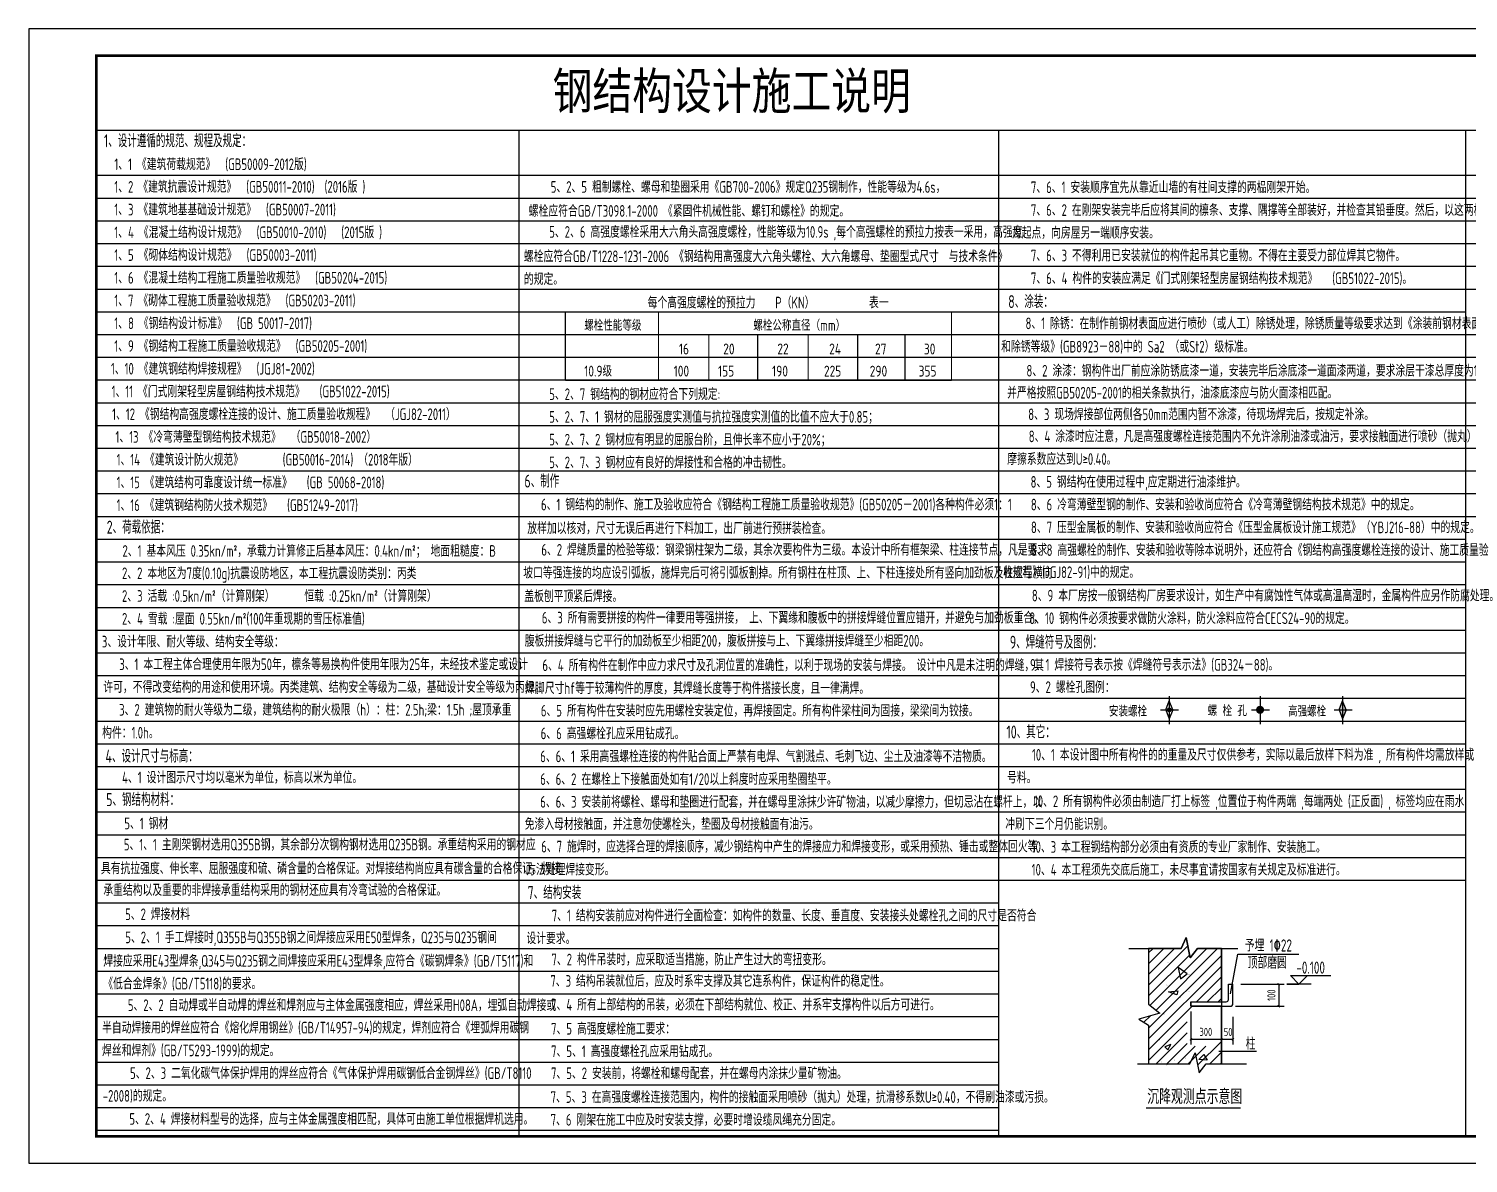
# Model space of a CAD drawing. Extents: x 32461 to 372567, y -698896 to 182569.
# Drawn here: x 74273 to 127574, y 56658 to 98658 of the extents above; entities that cross this region are included whole.
import ezdxf
from ezdxf.enums import TextEntityAlignment as Align

# ---------------------------------------------------------------- set-up
doc = ezdxf.new("R2010")
doc.units = 0
doc.header["$LTSCALE"] = 1000
doc.header["$MEASUREMENT"] = 0
doc.layers.get('0').update_dxf_attribs({"linetype": 'CONTINUOUS'})
for name, color, linetype in [('JZSM', 7, 'CONTINUOUS'), ('mb-标准层', 7, 'CONTINUOUS'), ('PUB_TITLE', 4, 'CONTINUOUS'), ('S1', 2, 'CONTINUOUS'), ('TEXT', 7, 'CONTINUOUS'), ('底线', 250, 'CONTINUOUS')]:
    doc.layers.add(name, color=color, linetype=linetype)
doc.styles.add('-黑体', font='simhei.ttf')
doc.styles.add('CPX', font='atssdeng.shx', dxfattribs={"width": 0.8, "bigfont": 'atssdchn.shx'})
doc.styles.add('HZS', font='atssdeng.shx', dxfattribs={"width": 0.7, "bigfont": 'atssdchn.shx'})
doc.styles.add('HZTXT', font='tssdeng.shx', dxfattribs={"bigfont": 'tssdchn.shx'})
doc.styles.add('LU', font='tssdeng.shx', dxfattribs={"width": 0.8, "bigfont": 'hztxt.shx'})
doc.styles.add('TSSD_DIMENSION', font='Tssdeng.shx', dxfattribs={"width": 0.8, "bigfont": 'hztxt.shx'})
doc.styles.add('TSSD_Label', font='tssdeng.shx', dxfattribs={"width": 0.6, "bigfont": 'hztxt.shx'})

# ---------------------------------------------------------------- blocks, each defined once
blk = doc.blocks.new('_ArchTick')
at = {"color": 0, "linetype": 'ByBlock', "const_width": 0.4}
blk.add_lwpolyline([(-0.5, -0.5), (0.5, 0.5)], dxfattribs=at)

msp = doc.modelspace()

# ---------------------------------------------------------------- hatches: boundary and pattern name
h = msp.add_hatch(color=256)
h.paths.add_polyline_path([(122922.2, 73779.6), (122922.2, 73444.1), (123051.3, 73444.1)])
h.paths.add_polyline_path([(122922.2, 73779.6), (122793.2, 73444.1), (122922.2, 73444.1)])
h.paths.add_polyline_path([(122922.2, 73444.1), (122793.2, 73444.1), (122922.2, 73108.6)])
h.paths.add_polyline_path([(123051.3, 73444.1), (122922.2, 73444.1), (122922.2, 73108.6)])

# ---------------------------------------------------------------- linework, layer by layer
at = {"color": 7}
for p, q in [((115001.2, 64603.6), (116946, 64603.6)), ((115739.2, 63247.6), (117195.3, 64703.7)), ((115739.2, 64603.6), (115739.2, 62548)), ((115739.2, 64603.6), (115739.2, 62548)), ((115739.2, 63645.3), (116697.5, 64603.6)), ((115739.2, 64440.8), (115902, 64603.6)), ((115739.2, 64043.1), (116299.7, 64603.6)), ((116946, 64603.6), (115739.2, 64603.6)), ((115792.5, 62505.4), (117890.7, 64603.6)), ((116013.7, 62328.9), (118288.5, 64603.6)), ((116946, 64603.6), (117133, 65014.8)), ((117133, 65014.8), (116946, 64603.6)), ((117133, 65014.8), (117282.6, 64267.2)), ((117282.6, 64267.2), (117133, 65014.8)), ((117282.6, 64267.2), (117544.4, 64603.6)), ((117544.4, 64603.6), (117282.6, 64267.2)), ((117544.4, 64603.6), (119040.4, 64603.6)), ((118432.5, 64603.6), (117544.4, 64603.6)), ((118432.5, 64603.6), (118432.5, 60339.6)), ((118432.5, 62637.7), (118432.5, 64603.6)), ((115739.2, 62849.9), (117261.6, 64372.2)), ((115739.2, 61656.6), (118432.5, 64349.9)), ((118771.2, 62930.2), (119038.1, 64395.7)), ((119038.1, 64395.7), (121300.6, 64395.7)), ((115739.2, 61258.9), (118432.5, 63952.2)), ((117161.6, 63671.8), (116834.8, 63907.7)), ((116834.8, 63907.7), (116925.6, 63490.4)), ((116925.6, 63490.4), (117161.6, 63671.8)), ((117515.8, 62637.7), (118432.5, 63554.4)), ((116471.6, 63000.4), (116816.6, 63036.7)), ((116780.3, 62891.5), (116471.6, 63000.4)), ((116816.6, 63036.7), (116780.3, 62891.5)), ((117913.5, 62637.7), (118432.5, 63156.7)), ((118694.3, 63287.8), (118863, 63287.8)), ((118694.3, 62716.4), (118694.3, 63287.8)), ((118863, 62581.4), (118863, 63287.8)), ((119150.2, 63287.8), (120757, 63287.8)), ((120557, 63287.8), (120557, 62468.9)), ((115739.2, 62548), (116160.6, 62211.6)), ((115739.2, 62548), (116160.6, 62211.6)), ((115739.2, 60861.1), (117347, 62468.9)), ((117307.5, 62637.7), (117307.5, 62468.9)), ((117307.5, 62468.9), (117307.5, 62637.7)), ((117307.5, 62637.7), (118615.5, 62637.7)), ((117307.5, 62637.7), (118432.5, 62637.7)), ((117307.5, 62468.9), (118750.5, 62468.9)), ((118432.5, 62468.9), (117307.5, 62468.9)), ((118311.3, 62637.7), (118432.5, 62758.9)), ((118432.5, 60339.6), (118432.5, 62468.9)), ((118950.5, 62468.9), (120757, 62468.9)), ((116160.6, 62211.6), (115375.2, 61987.3)), ((116160.6, 62211.6), (115375.2, 61987.3)), ((115375.2, 61987.3), (115739.2, 61763.1)), ((115375.2, 61987.3), (115739.2, 61763.1)), ((115559, 61874.1), (115790.9, 62106)), ((115739.2, 60463.4), (117162.7, 61886.8)), ((117307.5, 62268.9), (117307.5, 61050.7)), ((118432.5, 62268.9), (118432.5, 61050.7)), ((118863, 62083.6), (118863, 61050.7)), ((115739.2, 61763.1), (115739.2, 60339.6)), ((115739.2, 61763.1), (115739.2, 60339.6)), ((116013.2, 60339.6), (117162.7, 61489.1)), ((116562.4, 61058.8), (116344.5, 60968.1)), ((116344.5, 60968.1), (116453.4, 60859.2)), ((116410.9, 60339.6), (117162.7, 61091.3)), ((116453.4, 60859.2), (116562.4, 61058.8)), ((116808.7, 60339.6), (117462.4, 60993.3)), ((117206.4, 60339.6), (117860.2, 60993.3)), ((117307.5, 61250.7), (118432.5, 61250.7)), ((117550.8, 60286.3), (118432.5, 61167.9)), ((118001.9, 60339.6), (118432.5, 60770.2)), ((119731.2, 60797.4), (118343.9, 60797.4)), ((118432.5, 61250.7), (118863, 61250.7)), ((115326.1, 60339.6), (117270.9, 60339.6)), ((116064.1, 60339.6), (117270.9, 60339.6)), ((117270.9, 60339.6), (117457.9, 60750.7)), ((117270.9, 60339.6), (117457.9, 60750.7)), ((117457.9, 60750.7), (117607.5, 60003.2)), ((117457.9, 60750.7), (117607.5, 60003.2)), ((117597.4, 60496.3), (117779, 60677.7)), ((117906.1, 60478.1), (117597.4, 60496.3)), ((117607.5, 60003.2), (117869.3, 60339.6)), ((117607.5, 60003.2), (117869.3, 60339.6)), ((117779, 60677.7), (117906.1, 60478.1)), ((117869.3, 60339.6), (119365.3, 60339.6)), ((118399.7, 60339.6), (118432.5, 60372.4))]:
    msp.add_line(p, q, dxfattribs=at)
at = {"color": 3}
msp.add_line((118432.5, 61971.1), (118432.5, 61050.7), dxfattribs=at)
for points, const_width in [([(94140.2, 88169.6), (108443.9, 88169.6)], 40.2), ([(94140.2, 88169.6), (94140.2, 85644.2)], 40.2), ([(97590.9, 88169.6), (97590.9, 85644.2)], 40.2), ([(108443.9, 88169.6), (108443.9, 85644.2)], 40.2), ([(94140.2, 87327.8), (108443.9, 87327.8)], 40.2), ([(94140.2, 86486), (108443.9, 86486)], 40.2), ([(94140.2, 85644.2), (108443.9, 85644.2)], 40.2), ([(115637.4, 58696.6), (119149.7, 58696.6)], 50)]:
    msp.add_lwpolyline(points, dxfattribs=dict(const_width=const_width))
at = {"color": 7}
for points in [[(118432.5, 60339.6), (118432.5, 62468.9), (117307.5, 62468.9), (117307.5, 62637.7), (118432.5, 62637.7), (118432.5, 64603.6), (117544.4, 64603.6), (117282.6, 64267.2), (117133, 65014.8), (116946, 64603.6), (115739.2, 64603.6), (115739.2, 62548), (116160.6, 62211.6), (115375.2, 61987.3), (115739.2, 61763.1), (115739.2, 60339.6)], [(121757, 63287.8), (120857, 63287.8), (121307, 63287.8), (121625.2, 63606), (121307, 63287.8), (120988.8, 63606), (122488.8, 63606)]]:
    msp.add_lwpolyline(points, dxfattribs=at)
at = {"color": 7, "const_width": 11.2}
for points in [[(116447.8, 64089.2, 1), (116459.1, 64089.2, 1)], [(116393.3, 63490.4, 1), (116404.6, 63490.4, 1)], [(117228.6, 63653.7, 1), (117239.9, 63653.7, 1)], [(116411.5, 63254.5, 1), (116422.7, 63254.5, 1)], [(117228.6, 63000.4, 1), (117239.9, 63000.4, 1)], [(116901.8, 62782.7, 1), (116913, 62782.7, 1)], [(116302.5, 62183.8, 1), (116313.8, 62183.8, 1)], [(116556.8, 61675.8, 1), (116568, 61675.8, 1)], [(116139.1, 61222.1, 1), (116150.4, 61222.1, 1)], [(116211.8, 60405.5, 1), (116223, 60405.5, 1)], [(116411.5, 60296.7, 1), (116422.7, 60296.7, 1)], [(116702, 60478.1, 1), (116713.3, 60478.1, 1)], [(117101.5, 60550.7, 1), (117112.8, 60550.7, 1)]]:
    msp.add_lwpolyline(points, format="xyb", close=True, dxfattribs=at)
at = {"color": 7}
for centre, radius in [((118615.5, 62716.4), 78.8), ((118750.5, 62581.4), 112.5)]:
    msp.add_arc(centre, radius, 270, 0, dxfattribs=at)
at = {"layer": 'JZSM'}
for p, q in [((116372.6, 73444.1), (116501.6, 73779.6)), ((116501.6, 73943.9), (116501.6, 72914)), ((116630.7, 73444.1), (116501.6, 73779.6)), ((119865.8, 73943.9), (119865.8, 72914)), ((122793.2, 73444.1), (122922.2, 73779.6)), ((122922.2, 73943.9), (122922.2, 72914)), ((123051.3, 73444.1), (122922.2, 73779.6)), ((116183.4, 73444.1), (116850.2, 73444.1)), ((116372.6, 73444.1), (116501.6, 73108.6)), ((116630.7, 73444.1), (116501.6, 73108.6)), ((119547.6, 73444.1), (120214.4, 73444.1)), ((122604, 73444.1), (123270.8, 73444.1)), ((122793.2, 73444.1), (122922.2, 73108.6)), ((123051.3, 73444.1), (122922.2, 73108.6))]:
    msp.add_line(p, q, dxfattribs=at)
at = {"layer": 'JZSM', "const_width": 40.2}
for points in [[(99455.4, 87327.8), (99455.4, 85644.2)], [(101264.2, 87327.8), (101264.2, 85644.2)], [(103128.7, 87327.8), (103128.7, 85644.2)], [(104965.4, 87327.8), (104965.4, 85644.2)], [(106718.6, 87327.8), (106718.6, 85644.2)]]:
    msp.add_lwpolyline(points, dxfattribs=at)
at = {"layer": 'JZSM'}
for points, const_width in [([(119791.6, 73444.1, 1), (119940.1, 73444.1, 1)], 148.4), ([(116457.1, 73444.1, 1), (116546.2, 73444.1, 1)], 89.1)]:
    msp.add_lwpolyline(points, format="xyb", close=True, dxfattribs=dict(at, const_width=const_width))
at = {"layer": 'PUB_TITLE'}
msp.add_lwpolyline([(74273.1, 56658.2), (148573.1, 56658.2), (148573.1, 98658.2), (74273.1, 98658.2)], close=True, dxfattribs=at)
at = {"layer": 'PUB_TITLE', "const_width": 100}
msp.add_lwpolyline([(76773.1, 57658.2), (147573.1, 57658.2), (147573.1, 97658.2), (76773.1, 97658.2)], close=True, dxfattribs=at)
at = {"layer": 'PUB_TITLE', "const_width": 50}
for points in [[(76773.1, 94904.1), (141563.8, 94904.1)], [(92420.1, 94904.1), (92420.1, 57658.2)], [(110186.1, 94904.1), (110186.1, 57658.2)], [(127477.4, 94904.1), (127477.4, 57658.2)]]:
    msp.add_lwpolyline(points, dxfattribs=at)
at = {"layer": '底线'}
for p, q in [((141563.8, 93220.5), (76773.1, 93220.5)), ((141563.8, 92378.7), (76773.1, 92378.7)), ((141563.8, 91536.9), (76773.1, 91536.9)), ((141563.8, 90695.1), (76773.1, 90695.1)), ((141563.8, 89853.3), (76773.1, 89853.3)), ((141563.8, 89011.4), (76773.1, 89011.4)), ((127477.4, 88169.6), (76773.1, 88169.6)), ((141563.8, 87327.8), (76773.1, 87327.8)), ((141563.8, 86486), (76773.1, 86486)), ((141563.8, 85644.2), (76773.1, 85644.2)), ((141563.8, 84802.4), (76773.1, 84802.4)), ((141563.8, 83960.6), (76773.1, 83960.6)), ((141563.8, 83118.8), (76773.1, 83118.8)), ((141563.8, 82277), (76773.1, 82277)), ((141563.8, 81435.2), (76773.1, 81435.2)), ((141563.8, 80593.4), (76773.1, 80593.4)), ((127477.4, 79751.6), (76773.1, 79751.6)), ((127477.4, 78909.8), (76773.1, 78909.8)), ((127477.4, 78068), (76773.1, 78068)), ((127477.4, 77226.2), (76773.1, 77226.2)), ((127477.4, 76384.4), (76773.1, 76384.4)), ((127477.4, 75542.6), (76773.1, 75542.6)), ((127477.4, 74700.8), (76773.1, 74700.8)), ((127477.4, 73859), (76773.1, 73859)), ((127477.4, 73017.2), (76773.1, 73017.2)), ((127477.4, 72175.4), (76773.1, 72175.4)), ((127477.4, 71333.6), (76773.1, 71333.6)), ((127477.4, 70491.8), (76773.1, 70491.8)), ((127477.4, 69650), (76773.1, 69650)), ((127477.4, 68808.2), (76773.1, 68808.2)), ((127477.4, 67966.4), (76773.1, 67966.4)), ((127477.4, 67124.6), (76773.1, 67124.6)), ((110186.1, 66282.8), (76773.1, 66282.8)), ((110186.1, 65441), (76773.1, 65441)), ((110186.1, 64599.2), (76773.1, 64599.2)), ((110186.1, 63757.4), (76773.1, 63757.4)), ((110186.1, 62915.6), (76773.1, 62915.6)), ((110186.1, 62073.8), (76773.1, 62073.8)), ((110186.1, 61232), (76773.1, 61232)), ((110186.1, 60390.2), (76773.1, 60390.2)), ((110186.1, 59548.4), (76773.1, 59548.4)), ((110186.1, 58706.6), (76773.1, 58706.6)), ((110186.1, 57864.8), (76773.1, 57864.8))]:
    msp.add_line(p, q, dxfattribs=at)

# ---------------------------------------------------------------- block references
at = {"color": 7, "xscale": 80, "yscale": 80, "zscale": 80}
for p, rotation in [((120557, 63287.8), 90), ((120557, 62468.9), 270), ((117307.5, 61250.7), 180), ((118432.5, 61250.7), 180)]:
    msp.add_blockref('_ArchTick', p, dxfattribs=dict(at, rotation=rotation))
for p in [(118432.5, 61250.7), (118863, 61250.7)]:
    msp.add_blockref('_ArchTick', p, dxfattribs=at)

# ---------------------------------------------------------------- texts
at = {"color": 7}
for s, height, style, width, p in [('予埋 1%%13022', 450, 'TSSD_Label', 0.7, (119301.2, 64495.4)), ('顶部磨圆', 450, 'HZTXT', 0.7, (119407.6, 63860.3)), ('300', 300, 'LU', 0.8, (117620.8, 61370.7)), ('50', 300, 'LU', 0.8, (118521, 61367.3)), ('柱', 450, 'HZTXT', 0.7, (119336.3, 60857.2))]:
    msp.add_text(s, height=height, dxfattribs=dict(at, style=style, width=width)).set_placement(p)
at = {"color": 7, "style": 'HZTXT', "width": 0.7}
msp.add_text('-0.100', height=450, dxfattribs=at).set_placement((121738.8, 63675), align=Align.CENTER)
at = {"color": 7, "insert": (120287, 62878.4), "char_height": 300, "attachment_point": 5, "rotation": 90, "style": 'LU'}
msp.add_mtext('\\A1;100', dxfattribs=at)
at = {"layer": 'JZSM', "style": 'CPX', "width": 0.8}
for s, p in [('螺栓性能等级', (94838.9, 87480)), ('螺栓公称直径（mm）', (101100.3, 87480)), ('16', (98345.3, 86603.2)), ('20', (99987.1, 86603.2)), ('22', (101990.8, 86603.2)), ('24', (103910.9, 86603.2)), ('27', (105608.5, 86603.2)), ('30', (107417.3, 86603.2)), ('10.9级', (94838.9, 85783)), ('100', (98150.5, 85783)), ('155', (99792.3, 85783)), ('190', (101796, 85783)), ('225', (103716.1, 85783)), ('290', (105413.7, 85783)), ('355', (107222.5, 85783)), ('  安装螺栓', (113879.7, 73194)), (' 螺 栓 孔', (117732.6, 73212.8)), ('  高强螺栓', (120509.6, 73194))]:
    msp.add_text(s, height=401.77, dxfattribs=at).set_placement(p)
at = {"layer": 'mb-标准层', "style": 'TSSD_DIMENSION', "width": 0.8}
msp.add_text('沉降观测点示意图', height=550, dxfattribs=at).set_placement((115687.9, 58844.8))
at = {"layer": 'S1', "color": 1, "style": 'HZS', "width": 0.7}
for s, p in [('1、设计遵循的规范、规程及规定：', (77055.2, 94271.8)), ('8、涂装：', (110540.2, 88316.1)), ('6、制作', (92625.5, 81673.5)), ('2、荷载依据：', (77158.9, 79966.5)), ('9、焊缝符号及图例：', (110598.9, 75707.1)), ('10、其它：', (110474, 72382.9)), ('4、设计尺寸与标高：    ', (77112.4, 71490.4)), ('5、钢结构材料：', (77137.4, 69878.6)), ('7、结构安装', (92743.9, 66437.5))]:
    msp.add_text(s, height=480, dxfattribs=at).set_placement(p)
at = {"layer": 'S1', "style": 'HZS', "width": 0.7}
for s, p in [('1、1 《建筑荷载规范》  (GB50009-2012版)', (77442.8, 93427.6)), ('1、2 《建筑抗震设计规范》  (GB50011-2010)  (2016版 )', (77439.8, 92590.6)), ('5、2、5 粗制螺栓、螺母和垫圈采用《GB700-2006》规定Q235钢制作，性能等级为4.6s，', (93600.2, 92585.4)), ('7、6、1 安装顺序宜先从靠近山墙的有柱间支撑的两榀刚架开始。', (111379.6, 92573.3)), ('1、3 《建筑地基基础设计规范》  (GB50007-2011)   ', (77439.8, 91748.8)), ('7、6、2 在刚架安装完毕后应将其间的檩条、支撑、隅撑等全部装好，并检查其铅垂度。然后，以这两榀刚架', (111379.6, 91731.5)), ('螺栓应符合GB/T3098.1-2000 《紧固件机械性能、螺钉和螺栓》的规定。', (92786.3, 91699.2)), ('1、4 《混凝土结构设计规范》  (GB50010-2010)   (2015版 ) ', (77439.8, 90906.9)), ('5、2、6 高强度螺栓采用大六角头高强度螺栓，性能等级为10.9s ,每个高强螺栓的预拉力按表一采用，高强度', (93544.6, 90923.3)), ('为起点，向房屋另一端顺序安装。', (110676.2, 90889.7)), ('1、5 《砌体结构设计规范》  (GB50003-2011)   ', (77439.8, 90065.1)), ('螺栓应符合GB/T1228-1231-2006 《钢结构用高强度大六角头螺栓、大六角螺母、垫圈型式尺寸  与技术条件》', (92607.3, 90018)), ('7、6、3 不得利用已安装就位的构件起吊其它重物。不得在主要受力部位焊其它物件。', (111379.6, 90047.9)), ('1、6 《混凝土结构工程施工质量验收规范》  (GB50204-2015)    ', (77439.8, 89223.3)), ('的规定。', (92607.3, 89176.2)), ('7、6、4 构件的安装应满足《门式刚架轻型房屋钢结构技术规范》   (GB51022-2015)。', (111379.6, 89206.1)), ('1、7 《砌体工程施工质量验收规范》  (GB50203-2011) ', (77439.8, 88381.5)), ('每个高强度螺栓的预拉力    P（KN）           表一', (97189.7, 88304.3)), ('8、1 除锈：在制作前钢材表面应进行喷砂（或人工）除锈处理，除锈质量等级要求达到《涂装前钢材表面锈蚀等级', (111181.2, 87535.5)), ('1、9 《钢结构工程施工质量验收规范》  (GB50205-2001)', (77439.8, 86697.9)), ('和除锈等级》(GB8923－88)中的 Sa2 （或St2）级标准。', (110281.8, 86673.3)), ('1、10 《建筑钢结构焊接规程》  (JGJ81-2002)  ', (77312.8, 85856.1)), ('8、2 涂漆：钢构件出厂前应涂防锈底漆一道，安装完毕后涂底漆一道面漆两道，要求涂层干漆总厚度为125μm，', (111215.7, 85782.8)), ('1、11 《门式刚架轻型房屋钢结构技术规范》   (GB51022-2015)', (77339.5, 85014.3)), ('5、2、7 钢结构的钢材应符合下列规定:', (93544.6, 84914.6)), ('并严格按照GB50205-2001的相关条款执行，油漆底漆应与防火面漆相匹配。', (110498.8, 84968)), ('1、12 《钢结构高强度螺栓连接的设计、施工质量验收规程》  （JGJ82-2011）', (77359.4, 84172.5)), ('5、2、7、1 钢材的屈服强度实测值与抗拉强度实测值的比值不应大于0.85；', (93544.6, 84072.8)), ('8、3 现场焊接部位两侧各50mm范围内暂不涂漆，待现场焊完后，按规定补涂。', (111281, 84167.8)), ('1、13 《冷弯薄壁型钢结构技术规范》  （GB50018-2002）', (77483.9, 83330.7)), ('5、2、7、2 钢材应有明显的屈服台阶，且伸长率不应小于20%；', (93544.6, 83231)), ('5、2、7、3 钢材应有良好的焊接性和合格的冲击韧性。', (93544.6, 82389.2)), ('8、5 钢结构在使用过程中,应定期进行油漆维护。', (111368.4, 81667.1)), ('6、1 钢结构的制作、施工及验收应符合《钢结构工程施工质量验收规范》(GB50205－2001)各种构件必须1：1', (93239.3, 80827.4)), ('8、6 冷弯薄壁型钢的制作、安装和验收尚应符合《冷弯薄壁钢结构技术规范》中的规定。', (111378.7, 80825.3)), ('放样加以核对，尺寸无误后再进行下料加工，出厂前进行预拼装检查。', (92732.9, 79953.7)), ('8、7 压型金属板的制作、安装和验收尚应符合《压型金属板设计施工规范》（YBJ216-88）中的规定。', (111381.7, 79983.5)), ('2、1 基本风压 0.35kn/m%%1402%%141，承载力计算修正后基本风压：0.4kn/m%%1402%%141； 地面粗糙度：B', (77742.2, 79109.2)), ('6、2 焊缝质量的检验等级：钢梁钢柱架为二级，其余次要构件为三级。本设计中所有框架梁、柱连接节点，凡是要求  ', (93252.6, 79151.9)), ('8、8 高强螺栓的制作、安装和验收等除本说明外，还应符合《钢结构高强度螺栓连接的设计、施工质量验', (111381.7, 79141.7)), ('2、2 本地区为7度(0.10g)抗震设防地区，本工程抗震设防类别：丙类', (77723.7, 78282.6)), ('坡口等强连接的均应设引弧板，施焊完后可将引弧板割掉。所有钢柱在柱顶、上、下柱连接处所有竖向加劲板及柱应与横向', (92583.7, 78302.8)), ('收规程》(JGJ82-91)中的规定。', (110344, 78323.3)), ('2、3 活载 :0.5kn/m%%1402%%141（计算刚架）      恒载 :0.25kn/m%%1402%%141（计算刚架）', (77723.7, 77440.8)), ('盖板刨平顶紧后焊接。', (92621.5, 77432.7)), ('8、9 本厂房按一般钢结构厂房要求设计，如生产中有腐蚀性气体或高温高湿时，金属构件应另作防腐处理。', (111415.6, 77458.1)), ('2、4 雪载 :屋面 0.55kn/m%%1402%%141(100年重现期的雪压标准值)', (77723.7, 76599)), ('6、3 所有需要拼接的构件一律要用等强拼接， 上、下翼缘和腹板中的拼接焊缝位置应错开，并避免与加劲板重合， ', (93268.9, 76639.1)), ('8、10 钢构件必须按要求做防火涂料，防火涂料应符合CECS24-90的规定。', (111320.2, 76619.3)), ('3、设计年限、耐火等级、结构安全等级：', (76979.3, 75752.1)), ('腹板拼接焊缝与它平行的加劲板至少相距200，腹板拼接与上、下翼缘拼接焊缝至少相距200。 ', (92638.8, 75784)), ('3、1 本工程主体合理使用年限为50年，檩条等易换构件使用年限为25年，未经技术鉴定或设计', (77621.5, 74912.7)), ('6、4 所有构件在制作中应力求尺寸及孔洞位置的准确性，以利于现场的安装与焊接。 设计中凡是未注明的焊缝，其', (93291.2, 74880)), ('9、1 焊接符号表示按《焊缝符号表示法》(GB324－88)。', (111347, 74894.2)), ('许可，不得改变结构的用途和使用环境。丙类建筑、结构安全等级为二级，基础设计安全等级为丙级。', (77034.8, 74070.9)), ('焊脚尺寸hf等于较薄构件的厚度，其焊缝长度等于构件搭接长度，且一律满焊。', (92654.2, 74029.5)), ('9、2 螺栓孔图例：', (111347, 74067.6)), ('3、2 建筑物的耐火等级为二级，建筑结构的耐火极限（h）：柱：2.5h;梁：1.5h ;屋顶承重', (77618.7, 73229.1)), ('6、5 所有构件在安装时应先用螺栓安装定位，再焊接固定。所有构件梁柱间为固接，梁梁间为铰接。', (93233.5, 73196.4)), ('构件：1.0h。', (76989.2, 72380.3)), ('6、6 高强螺栓孔应采用钻成孔。', (93228.2, 72354.6)), ('6、6、1 采用高强螺栓连接的构件贴合面上严禁有电焊、气割溅点、毛刺飞边、尘土及油漆等不洁物质。', (93210.6, 71504.1)), ('10、1 本设计图中所有构件的的重量及尺寸仅供参考，实际以最后放样下料为准 , 所有构件均需放样或', (111419.1, 71561.1)), ('4、1 设计图示尺寸均以毫米为单位，标高以米为单位。', (77728.2, 70722.8)), ('6、6、2 在螺栓上下接触面处如有1/20以上斜度时应采用垫圈垫平。', (93210.6, 70662.2)), ('号料。', (110496.4, 70719.3)), ('6、6、3 安装前将螺栓、螺母和垫圈进行配套，并在螺母里涂抹少许矿物油，以减少摩擦力，但切忌沾在螺杆上，以', (93210.6, 69820.4)), ('10、2 所有钢构件必须由制造厂打上标签 ,位置位于构件两端 ,每端两处 (正反面) , 标签均应在雨水', (111490.1, 69840.4)), ('5、1 钢材', (77810.9, 69020.1)), ('免渗入母材接触面，并注意勿使螺栓头，垫圈及母材接触面有油污。', (92635.8, 68997.8)), ('冲刷下三个月仍能识别。', (110433.1, 68998.6)), ('5、1、1 主刚架钢材选用Q355B钢，其余部分次钢构钢材选用Q235B钢。承重结构采用的钢材应', (77793.3, 68236.5)), ('6、7 施焊时，应选择合理的焊接顺序，减少钢结构中产生的焊接应力和焊接变形，或采用预热、锤击或整体回火等', (93246.2, 68164.7)), ('10、3 本工程钢结构部分必须由有资质的专业厂家制作、安装施工。', (111409.2, 68149.6)), ('具有抗拉强度、伸长率、屈服强度和硫、磷含量的合格保证。对焊接结构尚应具有碳含量的合格保证。焊接', (76943.3, 67358.6)), ('方法处理焊接变形。', (92690.6, 67314.2)), ('10、4 本工程须先交底后施工，未尽事宜请按国家有关规定及标准进行。', (111409.2, 67307.8)), ('承重结构以及重要的非焊接承重结构采用的钢材还应具有冷弯试验的合格保证。', (77033.9, 66552.9)), ('5、2 焊接材料', (77839.9, 65657.5)), ('7、1 结构安装前应对构件进行全面检查：如构件的数量、长度、垂直度、安装接头处螺栓孔之间的尺寸是否符合', (93637.9, 65610.4)), ('5、2、1 手工焊接时,Q355B与Q355B钢之间焊接应采用E50型焊条，Q235与Q235钢间', (77846.4, 64803.9)), ('设计要求。', (92700, 64768.6)), ('焊接应采用E43型焊条,Q345与Q235钢之间焊接应采用E43型焊条,应符合《碳钢焊条》(GB/T5117)和', (77032.6, 63933.2)), ('7、2 构件吊装时，应采取适当措施，防止产生过大的弯扭变形。', (93626.3, 63983.1)), ('《低合金焊条》(GB/T5118)的要求。', (77032.6, 63091.4)), ('7、3 结构吊装就位后，应及时系牢支撑及其它连系构件，保证构件的稳定性。', (93586, 63190.6)), ('5、2、2 自动焊或半自动焊的焊丝和焊剂应与主体金属强度相应，焊丝采用H08A，埋弧自动焊接或', (77940.2, 62292.1)), ('7、4 所有上部结构的吊装，必须在下部结构就位、校正、并系牢支撑构件以后方可进行。', (93611.7, 62310.3)), ('半自动焊接用的焊丝应符合《熔化焊用钢丝》(GB/T14957-94)的规定，焊剂应符合《埋弧焊用碳钢', (76986.1, 61460.4)), ('7、5 高强度螺栓施工要求：', (93612.5, 61420.2)), ('焊丝和焊剂》(GB/T5293-1999)的规定。', (76986.1, 60618.6)), ('7、5、1 高强度螺栓孔应采用钻成孔。', (93613.6, 60584.8)), (' 5、2、3 二氧化碳气体保护焊用的焊丝应符合《气体保护焊用碳钢低合金钢焊丝》(GB/T8110', (77838.9, 59776.8)), ('7、5、2 安装前，将螺栓和螺母配套，并在螺母内涂抹少量矿物油。', (93609.9, 59771.1)), ('-2008)的规定。', (77012.9, 58935)), ('5、2、4 焊接材料型号的选择，应与主体金属强度相匹配，具体可由施工单位根据焊机选用。', (77997.2, 58079.5))]:
    msp.add_text(s, height=432, dxfattribs=at).set_placement(p)
at = {"layer": 'S1', "color": 3, "style": 'HZS', "width": 0.7}
for s, p in [('1、8 《钢结构设计标准》  (GB 50017-2017)', (77439.8, 87539.7)), ('1、14 《建筑设计防火规范》        (GB50016-2014) （2018年版）', (77524.3, 82488.9)), ('1、15 《建筑结构可靠度设计统一标准》   (GB 50068-2018)', (77524.3, 81647.1)), ('1、16 《建筑钢结构防火技术规范》   (GB51249-2017)', (77524.3, 80805.3))]:
    msp.add_text(s, height=432, dxfattribs=at).set_placement(p)
at = {"layer": 'S1', "color": 6, "style": 'HZS', "width": 0.7}
for s, p in [('8、4 涂漆时应注意，凡是高强度螺栓连接范围内不允许涂刷油漆或油污，要求接触面进行喷砂（抛丸）处理，   ', (111300.4, 83350.7)), ('摩擦系数应达到U≥0.40。', (110504.2, 82512.3)), ('7、5、3 在高强度螺栓连接范围内，构件的接触面采用喷砂（抛丸）处理，抗滑移系数U≥0.40，不得刷油漆或污损。', (93595.3, 58890.2)), ('7、6 刚架在施工中应及时安装支撑，必要时增设缆凤绳充分固定。', (93595.3, 58048.4))]:
    msp.add_text(s, height=432, dxfattribs=at).set_placement(p)
at = {"layer": 'TEXT', "color": 3, "style": '-黑体', "width": 0.8}
msp.add_text('钢结构设计施工说明', height=1350.67, dxfattribs=at).set_placement((93670.7, 95684.9))

doc.saveas('drawing.dxf')
